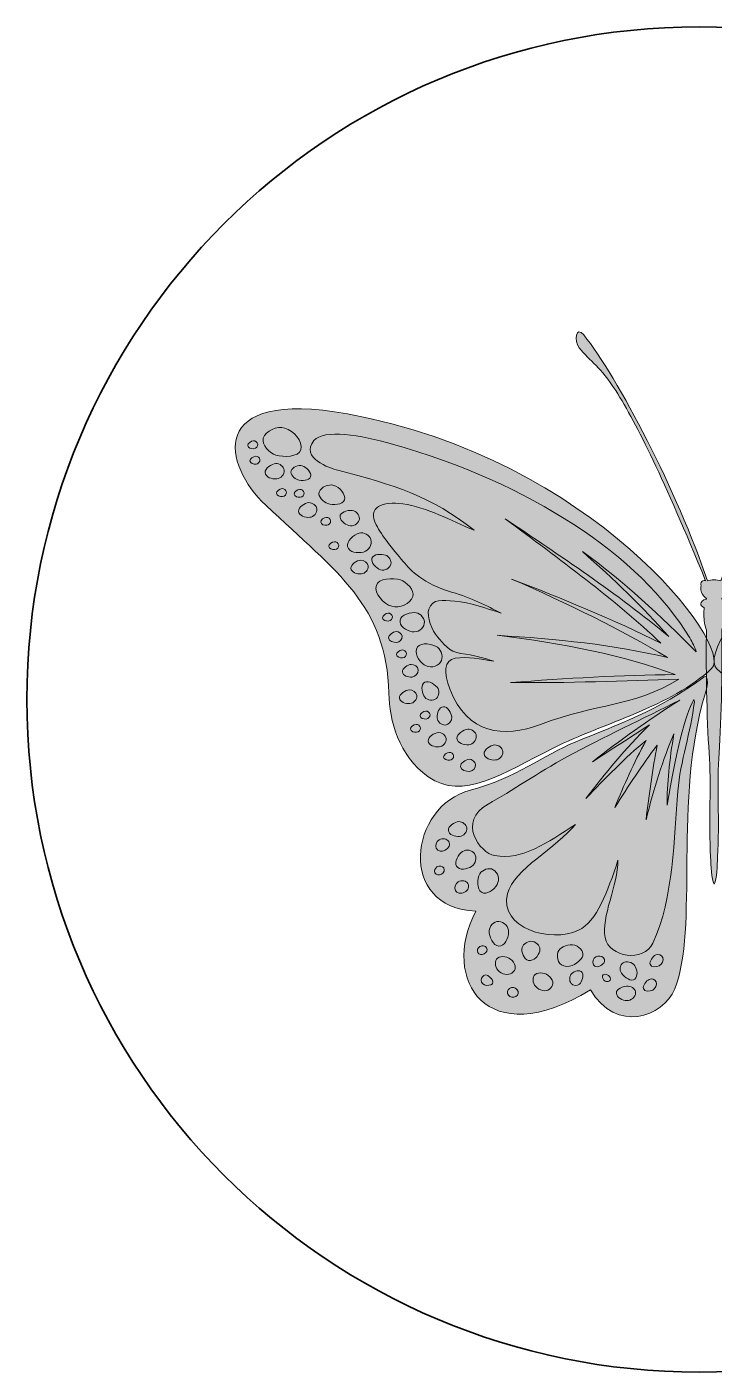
# Model space of a CAD drawing. Header units: inches. Extents: x 29 to 494, y -196 to -15.
# Drawn here: x 228.6 to 272, y -190.3 to -105.3 of the extents above; entities that cross this region are included whole.
import ezdxf

# ---------------------------------------------------------------- set-up
doc = ezdxf.new("R2010")
doc.units = ezdxf.units.IN
doc.header["$MEASUREMENT"] = 0
doc.layers.add('Layer 1', color=7, linetype='Continuous')

msp = doc.modelspace()

# ---------------------------------------------------------------- hatches: boundary and pattern name
at = {"layer": 'Layer 1'}
h = msp.add_hatch(color=7, dxfattribs=at)
edge = h.paths.add_edge_path()
edge.add_spline(control_points=[(272.011, -159.457), (271.821, -159.124), (271.817, -158.28), (271.787, -157.734), (271.666, -155.58), (271.835, -153.047), (271.696, -151.162), (271.543, -149.092), (271.478, -145.318), (271.531, -143.405), (271.425, -143.142), (271.36, -142.79), (271.36, -142.405), (271.36, -142.261), (271.369, -142.123), (271.386, -141.992), (271.247, -141.926), (271.163, -141.838), (271.163, -141.742), (271.163, -141.618), (271.303, -141.508), (271.517, -141.441), (271.522, -141.428), (271.527, -141.415), (271.532, -141.403), (271.309, -141.248), (271.163, -141.001), (271.163, -140.774), (271.163, -140.708), (271.176, -140.648), (271.199, -140.594), (271.18, -140.562), (271.169, -140.524), (271.169, -140.484), (271.169, -140.362), (271.267, -140.263), (271.387, -140.263), (271.419, -140.263), (271.449, -140.27), (271.477, -140.283), (268.821, -133.814), (267.182, -130.481), (265.79, -128.269), (264.849, -126.773), (264.184, -126.447), (263.479, -125.559), (263.15, -125.145), (263.273, -124.138), (263.768, -124.749), (265.899, -127.379), (269.745, -134.755), (271.584, -140.291), (271.709, -140.251), (271.855, -140.232), (272.011, -140.232), (272.166, -140.232), (272.312, -140.251), (272.438, -140.291), (274.277, -134.755), (278.123, -127.379), (280.254, -124.749), (280.749, -124.138), (280.871, -125.145), (280.543, -125.559), (279.838, -126.447), (279.172, -126.773), (278.231, -128.269), (276.84, -130.481), (275.2, -133.814), (272.545, -140.283), (272.572, -140.27), (272.602, -140.263), (272.635, -140.263), (272.755, -140.263), (272.852, -140.362), (272.852, -140.484), (272.852, -140.524), (272.841, -140.562), (272.823, -140.594), (272.846, -140.648), (272.858, -140.708), (272.858, -140.774), (272.858, -141.001), (272.712, -141.248), (272.489, -141.403), (272.494, -141.415), (272.5, -141.428), (272.505, -141.441), (272.719, -141.508), (272.858, -141.618), (272.858, -141.742), (272.858, -141.838), (272.774, -141.926), (272.636, -141.992), (272.652, -142.123), (272.661, -142.261), (272.661, -142.405), (272.661, -142.79), (272.596, -143.142), (272.49, -143.405), (272.543, -145.318), (272.478, -149.092), (272.325, -151.162), (272.186, -153.047), (272.355, -155.58), (272.235, -157.734), (272.204, -158.28), (272.201, -159.124), (272.011, -159.457), (272.011, -159.457), (272.011, -159.457), (272.011, -159.457)], knot_values=[0, 0, 0, 0, 1, 1, 1, 2, 2, 2, 3, 3, 3, 4, 4, 4, 5, 5, 5, 6, 6, 6, 7, 7, 7, 8, 8, 8, 9, 9, 9, 10, 10, 10, 11, 11, 11, 12, 12, 12, 13, 13, 13, 14, 14, 14, 15, 15, 15, 16, 16, 16, 17, 17, 17, 18, 18, 18, 19, 19, 19, 20, 20, 20, 21, 21, 21, 22, 22, 22, 23, 23, 23, 24, 24, 24, 25, 25, 25, 26, 26, 26, 27, 27, 27, 28, 28, 28, 29, 29, 29, 30, 30, 30, 31, 31, 31, 32, 32, 32, 33, 33, 33, 34, 34, 34, 35, 35, 35, 36, 36, 36, 37, 37, 37, 37], degree=3, periodic=1)
h = msp.add_hatch(color=7, dxfattribs=at)
edge = h.paths.add_edge_path()
edge.add_spline(control_points=[(271.856, -145.832), (269.304, -148.213), (265.002, -149.287), (261.878, -150.843), (258.6, -152.476), (256.135, -154.231), (253.936, -152.668), (252.056, -151.33), (251.494, -149.114), (251.45, -147.397), (251.308, -141.867), (248.254, -139.808), (243.676, -135.517), (240.979, -132.989), (239.866, -128.125), (248.832, -129.74), (264.246, -132.518), (273.334, -144.379), (271.856, -145.832), (271.856, -145.832), (271.856, -145.832), (271.856, -145.832)], knot_values=[0, 0, 0, 0, 1, 1, 1, 2, 2, 2, 3, 3, 3, 4, 4, 4, 5, 5, 5, 6, 6, 6, 7, 7, 7, 7], degree=3, periodic=1)
h = msp.add_hatch(color=7, dxfattribs=at)
edge = h.paths.add_edge_path()
edge.add_spline(control_points=[(272.165, -145.832), (274.717, -148.213), (279.019, -149.287), (282.143, -150.843), (285.422, -152.476), (287.887, -154.231), (290.085, -152.668), (291.965, -151.33), (292.528, -149.114), (292.571, -147.397), (292.713, -141.867), (295.767, -139.808), (300.345, -135.517), (303.043, -132.989), (304.155, -128.125), (295.189, -129.74), (279.775, -132.518), (270.687, -144.379), (272.165, -145.832), (272.165, -145.832), (272.165, -145.832), (272.165, -145.832)], knot_values=[0, 0, 0, 0, 1, 1, 1, 2, 2, 2, 3, 3, 3, 4, 4, 4, 5, 5, 5, 6, 6, 6, 7, 7, 7, 7], degree=3, periodic=1)
h = msp.add_hatch(color=7, dxfattribs=at)
edge = h.paths.add_edge_path()
edge.add_spline(control_points=[(271.383, -146.36), (268.402, -148.541), (265.902, -149.376), (263.222, -150.482), (261.26, -151.292), (259.437, -152.775), (256.604, -153.512), (252.711, -154.525), (251.958, -160.976), (256.949, -161.155), (254.68, -165.504), (257.658, -170.157), (264.197, -166.136), (265.833, -168.907), (268.776, -167.864), (269.518, -166.072), (271.061, -162.345), (269.4, -154.087), (271.46, -147.374), (271.677, -146.667), (271.584, -146.213), (271.383, -146.36), (271.383, -146.36), (271.383, -146.36), (271.383, -146.36)], knot_values=[0, 0, 0, 0, 1, 1, 1, 2, 2, 2, 3, 3, 3, 4, 4, 4, 5, 5, 5, 6, 6, 6, 7, 7, 7, 8, 8, 8, 8], degree=3, periodic=1)

# ---------------------------------------------------------------- linework, layer by layer
at = {"layer": 'Layer 1', "color": 250, "lineweight": 35}
msp.add_open_spline([(313.569, -147.788), (313.569, -171.26), (294.542, -190.288), (271.069, -190.288), (247.597, -190.288), (228.569, -171.26), (228.569, -147.788), (228.569, -124.316), (247.597, -105.288), (271.069, -105.288), (294.542, -105.288), (313.569, -124.316), (313.569, -147.788)], degree=3, knots=[0, 0, 0, 0, 1, 1, 1, 2, 2, 2, 3, 3, 3, 4, 4, 4, 4], dxfattribs=at)
at = {"layer": 'Layer 1', "lineweight": 0}
for points, knots in [([(272.011, -159.457), (271.821, -159.124), (271.817, -158.28), (271.787, -157.734), (271.666, -155.58), (271.835, -153.047), (271.696, -151.162), (271.543, -149.092), (271.478, -145.318), (271.531, -143.405), (271.425, -143.142), (271.36, -142.79), (271.36, -142.405), (271.36, -142.261), (271.369, -142.123), (271.386, -141.992), (271.247, -141.926), (271.163, -141.838), (271.163, -141.742), (271.163, -141.618), (271.303, -141.508), (271.517, -141.441), (271.522, -141.428), (271.527, -141.415), (271.532, -141.403), (271.309, -141.248), (271.163, -141.001), (271.163, -140.774), (271.163, -140.708), (271.176, -140.648), (271.199, -140.594), (271.18, -140.562), (271.169, -140.524), (271.169, -140.484), (271.169, -140.362), (271.267, -140.263), (271.387, -140.263), (271.419, -140.263), (271.449, -140.27), (271.477, -140.283), (268.821, -133.814), (267.182, -130.481), (265.79, -128.269), (264.849, -126.773), (264.184, -126.447), (263.479, -125.559), (263.15, -125.145), (263.273, -124.138), (263.768, -124.749), (265.899, -127.379), (269.745, -134.755), (271.584, -140.291), (271.709, -140.251), (271.855, -140.232), (272.011, -140.232), (272.166, -140.232), (272.312, -140.251), (272.438, -140.291), (274.277, -134.755), (278.123, -127.379), (280.254, -124.749), (280.749, -124.138), (280.871, -125.145), (280.543, -125.559), (279.838, -126.447), (279.172, -126.773), (278.231, -128.269), (276.84, -130.481), (275.2, -133.814), (272.545, -140.283), (272.572, -140.27), (272.602, -140.263), (272.635, -140.263), (272.755, -140.263), (272.852, -140.362), (272.852, -140.484), (272.852, -140.524), (272.841, -140.562), (272.823, -140.594), (272.846, -140.648), (272.858, -140.708), (272.858, -140.774), (272.858, -141.001), (272.712, -141.248), (272.489, -141.403), (272.494, -141.415), (272.5, -141.428), (272.505, -141.441), (272.719, -141.508), (272.858, -141.618), (272.858, -141.742), (272.858, -141.838), (272.774, -141.926), (272.636, -141.992), (272.652, -142.123), (272.661, -142.261), (272.661, -142.405), (272.661, -142.79), (272.596, -143.142), (272.49, -143.405), (272.543, -145.318), (272.478, -149.092), (272.325, -151.162), (272.186, -153.047), (272.355, -155.58), (272.235, -157.734), (272.204, -158.28), (272.201, -159.124), (272.011, -159.457), (272.011, -159.457), (272.011, -159.457), (272.011, -159.457)], [0, 0, 0, 0, 1, 1, 1, 2, 2, 2, 3, 3, 3, 4, 4, 4, 5, 5, 5, 6, 6, 6, 7, 7, 7, 8, 8, 8, 9, 9, 9, 10, 10, 10, 11, 11, 11, 12, 12, 12, 13, 13, 13, 14, 14, 14, 15, 15, 15, 16, 16, 16, 17, 17, 17, 18, 18, 18, 19, 19, 19, 20, 20, 20, 21, 21, 21, 22, 22, 22, 23, 23, 23, 24, 24, 24, 25, 25, 25, 26, 26, 26, 27, 27, 27, 28, 28, 28, 29, 29, 29, 30, 30, 30, 31, 31, 31, 32, 32, 32, 33, 33, 33, 34, 34, 34, 35, 35, 35, 36, 36, 36, 37, 37, 37, 37]), ([(271.856, -145.832), (269.304, -148.213), (265.002, -149.287), (261.878, -150.843), (258.6, -152.476), (256.135, -154.231), (253.936, -152.668), (252.056, -151.33), (251.494, -149.114), (251.45, -147.397), (251.308, -141.867), (248.254, -139.808), (243.676, -135.517), (240.979, -132.989), (239.866, -128.125), (248.832, -129.74), (264.246, -132.518), (273.334, -144.379), (271.856, -145.832), (271.856, -145.832), (271.856, -145.832), (271.856, -145.832)], [0, 0, 0, 0, 1, 1, 1, 2, 2, 2, 3, 3, 3, 4, 4, 4, 5, 5, 5, 6, 6, 6, 7, 7, 7, 7]), ([(272.165, -145.832), (274.717, -148.213), (279.019, -149.287), (282.143, -150.843), (285.422, -152.476), (287.887, -154.231), (290.085, -152.668), (291.965, -151.33), (292.528, -149.114), (292.571, -147.397), (292.713, -141.867), (295.767, -139.808), (300.345, -135.517), (303.043, -132.989), (304.155, -128.125), (295.189, -129.74), (279.775, -132.518), (270.687, -144.379), (272.165, -145.832), (272.165, -145.832), (272.165, -145.832), (272.165, -145.832)], [0, 0, 0, 0, 1, 1, 1, 2, 2, 2, 3, 3, 3, 4, 4, 4, 5, 5, 5, 6, 6, 6, 7, 7, 7, 7]), ([(244.88, -130.637), (244.4, -130.489), (243.655, -130.793), (243.513, -131.275), (243.392, -131.687), (243.905, -132.223), (244.316, -132.35), (244.784, -132.493), (245.745, -132.474), (245.883, -132.005), (246.042, -131.462), (245.42, -130.803), (244.88, -130.637), (244.88, -130.637), (244.88, -130.637), (244.88, -130.637)], [0, 0, 0, 0, 1, 1, 1, 2, 2, 2, 3, 3, 3, 4, 4, 4, 5, 5, 5, 5]), ([(269.79, -146.509), (266.817, -148.281), (264.721, -147.981), (261.034, -149.362), (258.718, -150.228), (256.403, -150.011), (255.295, -147.107), (254.924, -146.137), (254.925, -145.292), (255.648, -145.185), (256.442, -145.068), (257.259, -145.224), (258.077, -145.367), (257.466, -145.179), (256.84, -144.983), (256.004, -144.878), (255.249, -144.784), (254.855, -144.213), (254.527, -143.825), (254.206, -143.446), (253.805, -142.566), (253.984, -142.08), (254.236, -141.399), (254.809, -141.511), (255.616, -141.579), (256.611, -141.663), (257.579, -142.004), (258.552, -142.34), (257.628, -141.862), (256.714, -141.381), (255.419, -141), (253.609, -140.468), (252.88, -139.67), (252.354, -139.058), (251.677, -138.271), (251.015, -137.455), (250.652, -136.755), (250.065, -135.623), (251.061, -135.244), (252.325, -135.426), (253.871, -135.649), (255.369, -136.47), (256.836, -137.095), (254.158, -134.95), (251.741, -134.207), (248.219, -133.305), (247.745, -133.184), (245.787, -132.508), (246.714, -131.43), (247.35, -130.691), (249.642, -131.072), (251.681, -131.649), (260.325, -134.095), (267.365, -138.683), (270.469, -143.899), (270.642, -144.189), (270.798, -144.488), (270.882, -144.778), (268.64, -142.507), (266.305, -140.328), (263.682, -138.436), (265.659, -140.177), (267.525, -141.956), (269.145, -143.816), (265.868, -141.075), (262.32, -138.741), (258.799, -136.367), (262.234, -138.912), (265.699, -141.442), (268.649, -144.23), (265.649, -142.733), (262.451, -141.433), (259.213, -140.174), (262.756, -141.726), (266.114, -143.351), (269.062, -145.14), (265.682, -144.32), (262.04, -143.959), (258.303, -143.733), (262.493, -144.234), (266.319, -145.002), (269.559, -146.216), (266.157, -146.228), (262.651, -146.464), (259.13, -146.713), (262.753, -146.762), (266.322, -146.601), (269.79, -146.509), (269.79, -146.509), (269.79, -146.509), (269.79, -146.509)], [0, 0, 0, 0, 1, 1, 1, 2, 2, 2, 3, 3, 3, 4, 4, 4, 5, 5, 5, 6, 6, 6, 7, 7, 7, 8, 8, 8, 9, 9, 9, 10, 10, 10, 11, 11, 11, 12, 12, 12, 13, 13, 13, 14, 14, 14, 15, 15, 15, 16, 16, 16, 17, 17, 17, 18, 18, 18, 19, 19, 19, 20, 20, 20, 21, 21, 21, 22, 22, 22, 23, 23, 23, 24, 24, 24, 25, 25, 25, 26, 26, 26, 27, 27, 27, 28, 28, 28, 29, 29, 29, 30, 30, 30, 30]), ([(242.915, -131.94), (243.055, -131.929), (243.173, -131.792), (243.16, -131.652), (243.149, -131.532), (243.006, -131.428), (242.886, -131.438), (242.75, -131.448), (242.52, -131.596), (242.532, -131.733), (242.546, -131.89), (242.757, -131.952), (242.915, -131.94), (242.915, -131.94), (242.915, -131.94), (242.915, -131.94)], [0, 0, 0, 0, 1, 1, 1, 2, 2, 2, 3, 3, 3, 4, 4, 4, 5, 5, 5, 5]), ([(243.055, -132.918), (243.195, -132.907), (243.312, -132.769), (243.3, -132.63), (243.289, -132.51), (243.145, -132.406), (243.026, -132.415), (242.889, -132.426), (242.659, -132.574), (242.672, -132.71), (242.686, -132.867), (242.897, -132.93), (243.055, -132.918), (243.055, -132.918), (243.055, -132.918), (243.055, -132.918)], [0, 0, 0, 0, 1, 1, 1, 2, 2, 2, 3, 3, 3, 4, 4, 4, 5, 5, 5, 5]), ([(244.363, -133.848), (244.633, -133.828), (244.859, -133.563), (244.835, -133.294), (244.814, -133.063), (244.538, -132.863), (244.307, -132.881), (244.045, -132.901), (243.602, -133.186), (243.626, -133.449), (243.653, -133.751), (244.06, -133.872), (244.363, -133.848), (244.363, -133.848), (244.363, -133.848), (244.363, -133.848)], [0, 0, 0, 0, 1, 1, 1, 2, 2, 2, 3, 3, 3, 4, 4, 4, 5, 5, 5, 5]), ([(245.98, -133.019), (245.731, -132.943), (245.346, -133.099), (245.273, -133.349), (245.21, -133.562), (245.476, -133.839), (245.688, -133.904), (245.93, -133.979), (246.427, -133.969), (246.498, -133.726), (246.581, -133.446), (246.259, -133.105), (245.98, -133.019), (245.98, -133.019), (245.98, -133.019), (245.98, -133.019)], [0, 0, 0, 0, 1, 1, 1, 2, 2, 2, 3, 3, 3, 4, 4, 4, 5, 5, 5, 5]), ([(247.966, -134.255), (247.642, -134.155), (247.14, -134.36), (247.044, -134.685), (246.963, -134.962), (247.309, -135.323), (247.585, -135.408), (247.901, -135.505), (248.548, -135.493), (248.641, -135.176), (248.748, -134.811), (248.329, -134.367), (247.966, -134.255), (247.966, -134.255), (247.966, -134.255), (247.966, -134.255)], [0, 0, 0, 0, 1, 1, 1, 2, 2, 2, 3, 3, 3, 4, 4, 4, 5, 5, 5, 5]), ([(244.73, -134.966), (244.87, -134.955), (244.988, -134.817), (244.975, -134.678), (244.965, -134.558), (244.821, -134.454), (244.701, -134.463), (244.565, -134.474), (244.335, -134.622), (244.347, -134.758), (244.361, -134.915), (244.573, -134.978), (244.73, -134.966), (244.73, -134.966), (244.73, -134.966), (244.73, -134.966)], [0, 0, 0, 0, 1, 1, 1, 2, 2, 2, 3, 3, 3, 4, 4, 4, 5, 5, 5, 5]), ([(245.847, -135.012), (245.987, -135.002), (246.105, -134.864), (246.092, -134.724), (246.082, -134.604), (245.938, -134.5), (245.818, -134.51), (245.682, -134.52), (245.452, -134.668), (245.464, -134.805), (245.479, -134.962), (245.69, -135.025), (245.847, -135.012), (245.847, -135.012), (245.847, -135.012), (245.847, -135.012)], [0, 0, 0, 0, 1, 1, 1, 2, 2, 2, 3, 3, 3, 4, 4, 4, 5, 5, 5, 5]), ([(246.451, -136.275), (246.709, -136.256), (246.926, -136.001), (246.903, -135.744), (246.883, -135.522), (246.618, -135.331), (246.397, -135.348), (246.146, -135.367), (245.721, -135.641), (245.744, -135.892), (245.77, -136.182), (246.16, -136.298), (246.451, -136.275), (246.451, -136.275), (246.451, -136.275), (246.451, -136.275)], [0, 0, 0, 0, 1, 1, 1, 2, 2, 2, 3, 3, 3, 4, 4, 4, 5, 5, 5, 5]), ([(248.925, -136.797), (249.186, -136.877), (249.496, -136.712), (249.573, -136.451), (249.639, -136.227), (249.454, -135.937), (249.231, -135.868), (248.977, -135.79), (248.456, -135.894), (248.382, -136.148), (248.295, -136.442), (248.632, -136.707), (248.925, -136.797), (248.925, -136.797), (248.925, -136.797), (248.925, -136.797)], [0, 0, 0, 0, 1, 1, 1, 2, 2, 2, 3, 3, 3, 4, 4, 4, 5, 5, 5, 5]), ([(247.523, -136.781), (247.663, -136.77), (247.781, -136.633), (247.768, -136.493), (247.757, -136.373), (247.614, -136.269), (247.494, -136.279), (247.358, -136.289), (247.128, -136.437), (247.14, -136.573), (247.154, -136.731), (247.366, -136.793), (247.523, -136.781), (247.523, -136.781), (247.523, -136.781), (247.523, -136.781)], [0, 0, 0, 0, 1, 1, 1, 2, 2, 2, 3, 3, 3, 4, 4, 4, 5, 5, 5, 5]), ([(249.851, -138.469), (250.184, -138.385), (250.41, -138.004), (250.321, -137.672), (250.245, -137.389), (249.855, -137.198), (249.571, -137.271), (249.247, -137.353), (248.755, -137.806), (248.842, -138.129), (248.942, -138.502), (249.478, -138.565), (249.851, -138.469), (249.851, -138.469), (249.851, -138.469), (249.851, -138.469)], [0, 0, 0, 0, 1, 1, 1, 2, 2, 2, 3, 3, 3, 4, 4, 4, 5, 5, 5, 5]), ([(248.035, -138.317), (248.175, -138.306), (248.293, -138.169), (248.28, -138.029), (248.269, -137.909), (248.126, -137.805), (248.006, -137.815), (247.87, -137.825), (247.64, -137.973), (247.652, -138.11), (247.666, -138.267), (247.878, -138.329), (248.035, -138.317), (248.035, -138.317), (248.035, -138.317), (248.035, -138.317)], [0, 0, 0, 0, 1, 1, 1, 2, 2, 2, 3, 3, 3, 4, 4, 4, 5, 5, 5, 5]), ([(249.714, -139.852), (249.958, -139.833), (250.162, -139.594), (250.14, -139.351), (250.121, -139.143), (249.872, -138.962), (249.664, -138.979), (249.427, -138.997), (249.027, -139.254), (249.049, -139.491), (249.073, -139.764), (249.441, -139.873), (249.714, -139.852), (249.714, -139.852), (249.714, -139.852), (249.714, -139.852)], [0, 0, 0, 0, 1, 1, 1, 2, 2, 2, 3, 3, 3, 4, 4, 4, 5, 5, 5, 5]), ([(250.927, -139.589), (251.187, -139.669), (251.498, -139.505), (251.575, -139.243), (251.641, -139.02), (251.455, -138.729), (251.233, -138.661), (250.979, -138.583), (250.458, -138.593), (250.383, -138.848), (250.297, -139.142), (250.634, -139.499), (250.927, -139.589), (250.927, -139.589), (250.927, -139.589), (250.927, -139.589)], [0, 0, 0, 0, 1, 1, 1, 2, 2, 2, 3, 3, 3, 4, 4, 4, 5, 5, 5, 5]), ([(251.634, -141.9), (252.101, -142.045), (252.826, -141.749), (252.964, -141.28), (253.081, -140.879), (252.582, -140.358), (252.182, -140.235), (251.727, -140.095), (250.793, -140.114), (250.659, -140.571), (250.504, -141.098), (251.108, -141.739), (251.634, -141.9), (251.634, -141.9), (251.634, -141.9), (251.634, -141.9)], [0, 0, 0, 0, 1, 1, 1, 2, 2, 2, 3, 3, 3, 4, 4, 4, 5, 5, 5, 5]), ([(251.433, -142.832), (251.573, -142.821), (251.691, -142.684), (251.678, -142.544), (251.667, -142.424), (251.524, -142.32), (251.404, -142.33), (251.268, -142.34), (251.038, -142.488), (251.05, -142.625), (251.064, -142.782), (251.276, -142.844), (251.433, -142.832), (251.433, -142.832), (251.433, -142.832), (251.433, -142.832)], [0, 0, 0, 0, 1, 1, 1, 2, 2, 2, 3, 3, 3, 4, 4, 4, 5, 5, 5, 5]), ([(252.926, -143.507), (253.263, -143.573), (253.63, -143.325), (253.692, -142.988), (253.744, -142.699), (253.473, -142.36), (253.186, -142.304), (252.858, -142.24), (252.219, -142.438), (252.159, -142.767), (252.09, -143.147), (252.547, -143.433), (252.926, -143.507), (252.926, -143.507), (252.926, -143.507), (252.926, -143.507)], [0, 0, 0, 0, 1, 1, 1, 2, 2, 2, 3, 3, 3, 4, 4, 4, 5, 5, 5, 5]), ([(251.946, -144.181), (252.138, -144.167), (252.299, -143.978), (252.282, -143.787), (252.267, -143.623), (252.07, -143.481), (251.907, -143.494), (251.72, -143.508), (251.406, -143.711), (251.423, -143.898), (251.442, -144.112), (251.731, -144.198), (251.946, -144.181), (251.946, -144.181), (251.946, -144.181), (251.946, -144.181)], [0, 0, 0, 0, 1, 1, 1, 2, 2, 2, 3, 3, 3, 4, 4, 4, 5, 5, 5, 5]), ([(253.684, -145.593), (253.997, -145.823), (254.492, -145.748), (254.718, -145.433), (254.911, -145.164), (254.799, -144.687), (254.532, -144.49), (254.228, -144.266), (253.48, -144.16), (253.259, -144.467), (253.005, -144.821), (253.334, -145.334), (253.684, -145.593), (253.684, -145.593), (253.684, -145.593), (253.684, -145.593)], [0, 0, 0, 0, 1, 1, 1, 2, 2, 2, 3, 3, 3, 4, 4, 4, 5, 5, 5, 5]), ([(252.317, -145.16), (252.457, -145.149), (252.575, -145.011), (252.563, -144.871), (252.552, -144.752), (252.408, -144.648), (252.288, -144.657), (252.152, -144.667), (251.922, -144.816), (251.934, -144.952), (251.949, -145.109), (252.16, -145.172), (252.317, -145.16), (252.317, -145.16), (252.317, -145.16), (252.317, -145.16)], [0, 0, 0, 0, 1, 1, 1, 2, 2, 2, 3, 3, 3, 4, 4, 4, 5, 5, 5, 5]), ([(252.916, -146.369), (253.138, -146.352), (253.326, -146.133), (253.306, -145.911), (253.288, -145.72), (253.06, -145.555), (252.87, -145.57), (252.653, -145.587), (252.287, -145.822), (252.307, -146.039), (252.33, -146.289), (252.666, -146.388), (252.916, -146.369), (252.916, -146.369), (252.916, -146.369), (252.916, -146.369)], [0, 0, 0, 0, 1, 1, 1, 2, 2, 2, 3, 3, 3, 4, 4, 4, 5, 5, 5, 5]), ([(271.383, -146.36), (268.402, -148.541), (265.902, -149.376), (263.222, -150.482), (261.26, -151.292), (259.437, -152.775), (256.604, -153.512), (252.711, -154.525), (251.958, -160.976), (256.949, -161.155), (254.68, -165.504), (257.658, -170.157), (264.197, -166.136), (265.833, -168.907), (268.776, -167.864), (269.518, -166.072), (271.061, -162.345), (269.4, -154.087), (271.46, -147.374), (271.677, -146.667), (271.584, -146.213), (271.383, -146.36), (271.383, -146.36), (271.383, -146.36), (271.383, -146.36)], [0, 0, 0, 0, 1, 1, 1, 2, 2, 2, 3, 3, 3, 4, 4, 4, 5, 5, 5, 6, 6, 6, 7, 7, 7, 8, 8, 8, 8]), ([(253.663, -147.559), (253.796, -147.806), (254.142, -147.91), (254.387, -147.774), (254.596, -147.658), (254.671, -147.312), (254.557, -147.101), (254.428, -146.861), (253.973, -146.561), (253.734, -146.693), (253.459, -146.845), (253.515, -147.282), (253.663, -147.559), (253.663, -147.559), (253.663, -147.559), (253.663, -147.559)], [0, 0, 0, 0, 1, 1, 1, 2, 2, 2, 3, 3, 3, 4, 4, 4, 5, 5, 5, 5]), ([(252.787, -148.044), (253.03, -148.026), (253.234, -147.786), (253.212, -147.544), (253.194, -147.335), (252.944, -147.155), (252.736, -147.171), (252.499, -147.189), (252.099, -147.447), (252.121, -147.684), (252.145, -147.957), (252.513, -148.066), (252.787, -148.044), (252.787, -148.044), (252.787, -148.044), (252.787, -148.044)], [0, 0, 0, 0, 1, 1, 1, 2, 2, 2, 3, 3, 3, 4, 4, 4, 5, 5, 5, 5]), ([(270.738, -147.788), (270.758, -147.841), (270.767, -147.894), (270.762, -147.938), (270.543, -149.839), (269.88, -151.676), (269.715, -153.582), (269.463, -156.479), (269.471, -160.314), (268.144, -163.182), (267.572, -164.418), (265.364, -164.093), (265.118, -162.833), (264.867, -161.548), (265.933, -159.497), (265.933, -157.946), (265.273, -159.943), (264.612, -161.806), (263.431, -162.368), (261.706, -163.188), (258.39, -162.271), (258.951, -160.04), (259.324, -158.553), (262.073, -157.131), (263.256, -155.676), (261.433, -156.84), (259.913, -157.963), (258.136, -157.655), (257.218, -157.496), (255.726, -155.502), (257.729, -154.396), (259.224, -153.571), (260.854, -152.422), (262.708, -151.416), (265.057, -150.142), (267.489, -149.012), (269.84, -147.823), (267.875, -149.08), (266.022, -150.375), (264.326, -151.722), (265.524, -150.947), (266.722, -150.172), (267.92, -149.397), (266.401, -150.887), (265.119, -152.457), (263.903, -154.048), (265.139, -152.762), (266.369, -151.463), (267.709, -150.383), (266.931, -151.793), (266.311, -153.202), (265.735, -154.612), (266.584, -153.252), (267.464, -151.924), (268.413, -150.665), (268.118, -152.179), (267.903, -153.772), (267.709, -155.387), (268.198, -153.383), (268.779, -151.561), (269.47, -149.961), (269.197, -151.596), (269.018, -153.138), (269.048, -154.471), (269.611, -151.08), (270.175, -148.796), (270.738, -147.788), (270.738, -147.788), (270.738, -147.788), (270.738, -147.788)], [0, 0, 0, 0, 1, 1, 1, 2, 2, 2, 3, 3, 3, 4, 4, 4, 5, 5, 5, 6, 6, 6, 7, 7, 7, 8, 8, 8, 9, 9, 9, 10, 10, 10, 11, 11, 11, 12, 12, 12, 13, 13, 13, 14, 14, 14, 15, 15, 15, 16, 16, 16, 17, 17, 17, 18, 18, 18, 19, 19, 19, 20, 20, 20, 21, 21, 21, 22, 22, 22, 23, 23, 23, 23]), ([(253.807, -149.023), (253.947, -149.012), (254.065, -148.875), (254.052, -148.735), (254.041, -148.615), (253.898, -148.511), (253.778, -148.52), (253.642, -148.531), (253.412, -148.679), (253.424, -148.815), (253.438, -148.972), (253.649, -149.035), (253.807, -149.023), (253.807, -149.023), (253.807, -149.023), (253.807, -149.023)], [0, 0, 0, 0, 1, 1, 1, 2, 2, 2, 3, 3, 3, 4, 4, 4, 5, 5, 5, 5]), ([(254.502, -148.937), (254.515, -149.196), (254.763, -149.42), (255.021, -149.403), (255.242, -149.389), (255.441, -149.13), (255.43, -148.909), (255.417, -148.657), (255.156, -148.225), (254.904, -148.241), (254.613, -148.259), (254.487, -148.646), (254.502, -148.937), (254.502, -148.937), (254.502, -148.937), (254.502, -148.937)], [0, 0, 0, 0, 1, 1, 1, 2, 2, 2, 3, 3, 3, 4, 4, 4, 5, 5, 5, 5]), ([(253.202, -149.861), (253.342, -149.85), (253.46, -149.712), (253.447, -149.573), (253.436, -149.453), (253.292, -149.349), (253.173, -149.358), (253.037, -149.369), (252.806, -149.517), (252.819, -149.653), (252.833, -149.81), (253.044, -149.873), (253.202, -149.861), (253.202, -149.861), (253.202, -149.861), (253.202, -149.861)], [0, 0, 0, 0, 1, 1, 1, 2, 2, 2, 3, 3, 3, 4, 4, 4, 5, 5, 5, 5]), ([(254.63, -150.781), (254.884, -150.762), (255.097, -150.512), (255.074, -150.259), (255.055, -150.042), (254.794, -149.854), (254.578, -149.871), (254.331, -149.89), (253.914, -150.158), (253.936, -150.405), (253.962, -150.69), (254.345, -150.803), (254.63, -150.781), (254.63, -150.781), (254.63, -150.781), (254.63, -150.781)], [0, 0, 0, 0, 1, 1, 1, 2, 2, 2, 3, 3, 3, 4, 4, 4, 5, 5, 5, 5]), ([(256.501, -150.651), (256.774, -150.63), (257.005, -150.36), (256.98, -150.087), (256.959, -149.853), (256.678, -149.65), (256.444, -149.668), (256.178, -149.689), (255.728, -149.978), (255.752, -150.245), (255.779, -150.552), (256.193, -150.674), (256.501, -150.651), (256.501, -150.651), (256.501, -150.651), (256.501, -150.651)], [0, 0, 0, 0, 1, 1, 1, 2, 2, 2, 3, 3, 3, 4, 4, 4, 5, 5, 5, 5]), ([(255.296, -151.63), (255.436, -151.619), (255.554, -151.481), (255.541, -151.341), (255.531, -151.222), (255.387, -151.118), (255.267, -151.127), (255.131, -151.137), (254.901, -151.286), (254.913, -151.422), (254.928, -151.579), (255.139, -151.642), (255.296, -151.63), (255.296, -151.63), (255.296, -151.63), (255.296, -151.63)], [0, 0, 0, 0, 1, 1, 1, 2, 2, 2, 3, 3, 3, 4, 4, 4, 5, 5, 5, 5]), ([(258.196, -151.61), (258.46, -151.589), (258.682, -151.33), (258.658, -151.066), (258.638, -150.84), (258.367, -150.644), (258.141, -150.662), (257.885, -150.682), (257.451, -150.961), (257.474, -151.218), (257.501, -151.514), (257.899, -151.633), (258.196, -151.61), (258.196, -151.61), (258.196, -151.61), (258.196, -151.61)], [0, 0, 0, 0, 1, 1, 1, 2, 2, 2, 3, 3, 3, 4, 4, 4, 5, 5, 5, 5]), ([(256.565, -152.327), (256.777, -152.311), (256.955, -152.102), (256.936, -151.89), (256.92, -151.709), (256.702, -151.551), (256.521, -151.565), (256.314, -151.581), (255.966, -151.806), (255.984, -152.012), (256.006, -152.25), (256.326, -152.346), (256.565, -152.327), (256.565, -152.327), (256.565, -152.327), (256.565, -152.327)], [0, 0, 0, 0, 1, 1, 1, 2, 2, 2, 3, 3, 3, 4, 4, 4, 5, 5, 5, 5]), ([(255.924, -156.441), (256.184, -156.421), (256.402, -156.165), (256.379, -155.905), (256.359, -155.682), (256.092, -155.489), (255.87, -155.507), (255.616, -155.526), (255.189, -155.801), (255.212, -156.055), (255.238, -156.347), (255.631, -156.463), (255.924, -156.441), (255.924, -156.441), (255.924, -156.441), (255.924, -156.441)], [0, 0, 0, 0, 1, 1, 1, 2, 2, 2, 3, 3, 3, 4, 4, 4, 5, 5, 5, 5]), ([(255.233, -156.76), (255.131, -156.579), (254.841, -156.528), (254.625, -156.654), (254.441, -156.762), (254.36, -157.038), (254.447, -157.192), (254.546, -157.369), (254.805, -157.434), (255.015, -157.311), (255.258, -157.169), (255.347, -156.964), (255.233, -156.76), (255.233, -156.76), (255.233, -156.76), (255.233, -156.76)], [0, 0, 0, 0, 1, 1, 1, 2, 2, 2, 3, 3, 3, 4, 4, 4, 5, 5, 5, 5]), ([(256.68, -158.335), (256.942, -158.172), (257.031, -157.783), (256.864, -157.523), (256.721, -157.3), (256.335, -157.244), (256.111, -157.384), (255.856, -157.543), (255.558, -158.066), (255.721, -158.32), (255.908, -158.612), (256.385, -158.519), (256.68, -158.335), (256.68, -158.335), (256.68, -158.335), (256.68, -158.335)], [0, 0, 0, 0, 1, 1, 1, 2, 2, 2, 3, 3, 3, 4, 4, 4, 5, 5, 5, 5]), ([(254.921, -158.434), (254.849, -158.306), (254.645, -158.27), (254.493, -158.359), (254.363, -158.435), (254.306, -158.629), (254.367, -158.738), (254.437, -158.862), (254.62, -158.908), (254.768, -158.821), (254.939, -158.721), (255.001, -158.577), (254.921, -158.434), (254.921, -158.434), (254.921, -158.434), (254.921, -158.434)], [0, 0, 0, 0, 1, 1, 1, 2, 2, 2, 3, 3, 3, 4, 4, 4, 5, 5, 5, 5]), ([(258.294, -159.472), (258.475, -159.164), (258.359, -158.718), (258.049, -158.541), (257.783, -158.389), (257.357, -158.538), (257.203, -158.801), (257.026, -159.101), (257, -159.797), (257.303, -159.969), (257.651, -160.169), (258.09, -159.819), (258.294, -159.472), (258.294, -159.472), (258.294, -159.472), (258.294, -159.472)], [0, 0, 0, 0, 1, 1, 1, 2, 2, 2, 3, 3, 3, 4, 4, 4, 5, 5, 5, 5]), ([(256.445, -159.419), (256.343, -159.237), (256.052, -159.185), (255.835, -159.312), (255.65, -159.42), (255.569, -159.697), (255.656, -159.852), (255.756, -160.029), (256.016, -160.095), (256.227, -159.971), (256.47, -159.829), (256.559, -159.623), (256.445, -159.419), (256.445, -159.419), (256.445, -159.419), (256.445, -159.419)], [0, 0, 0, 0, 1, 1, 1, 2, 2, 2, 3, 3, 3, 4, 4, 4, 5, 5, 5, 5]), ([(259.021, -162.496), (259.039, -162.151), (258.739, -161.82), (258.394, -161.807), (258.098, -161.795), (257.799, -162.114), (257.785, -162.409), (257.767, -162.745), (258.056, -163.354), (258.393, -163.367), (258.782, -163.382), (259.002, -162.885), (259.021, -162.496), (259.021, -162.496), (259.021, -162.496), (259.021, -162.496)], [0, 0, 0, 0, 1, 1, 1, 2, 2, 2, 3, 3, 3, 4, 4, 4, 5, 5, 5, 5]), ([(260.989, -163.686), (261.06, -163.423), (260.84, -163.129), (260.527, -163.073), (260.259, -163.025), (259.935, -163.229), (259.875, -163.454), (259.805, -163.709), (259.973, -164.215), (260.278, -164.27), (260.63, -164.333), (260.91, -163.981), (260.989, -163.686), (260.989, -163.686), (260.989, -163.686), (260.989, -163.686)], [0, 0, 0, 0, 1, 1, 1, 2, 2, 2, 3, 3, 3, 4, 4, 4, 5, 5, 5, 5]), ([(257.625, -163.47), (257.554, -163.342), (257.349, -163.306), (257.197, -163.394), (257.067, -163.471), (257.011, -163.665), (257.072, -163.774), (257.141, -163.898), (257.324, -163.944), (257.472, -163.857), (257.643, -163.757), (257.706, -163.613), (257.625, -163.47), (257.625, -163.47), (257.625, -163.47), (257.625, -163.47)], [0, 0, 0, 0, 1, 1, 1, 2, 2, 2, 3, 3, 3, 4, 4, 4, 5, 5, 5, 5]), ([(259.249, -164.285), (259.009, -164.026), (258.566, -163.952), (258.324, -164.133), (258.118, -164.287), (258.149, -164.681), (258.354, -164.902), (258.588, -165.153), (258.992, -165.246), (259.228, -165.071), (259.5, -164.868), (259.518, -164.576), (259.249, -164.285), (259.249, -164.285), (259.249, -164.285), (259.249, -164.285)], [0, 0, 0, 0, 1, 1, 1, 2, 2, 2, 3, 3, 3, 4, 4, 4, 5, 5, 5, 5]), ([(263.662, -164.085), (263.835, -163.801), (263.614, -163.435), (263.197, -163.32), (262.839, -163.222), (262.333, -163.398), (262.185, -163.641), (262.015, -163.916), (262.102, -164.512), (262.509, -164.624), (262.978, -164.753), (263.467, -164.404), (263.662, -164.085), (263.662, -164.085), (263.662, -164.085), (263.662, -164.085)], [0, 0, 0, 0, 1, 1, 1, 2, 2, 2, 3, 3, 3, 4, 4, 4, 5, 5, 5, 5]), ([(265.032, -164.442), (265.14, -164.309), (265.084, -164.111), (264.914, -164.028), (264.769, -163.956), (264.527, -164.015), (264.436, -164.128), (264.33, -164.258), (264.302, -164.564), (264.468, -164.645), (264.658, -164.739), (264.911, -164.592), (265.032, -164.442), (265.032, -164.442), (265.032, -164.442), (265.032, -164.442)], [0, 0, 0, 0, 1, 1, 1, 2, 2, 2, 3, 3, 3, 4, 4, 4, 5, 5, 5, 5]), ([(268.547, -164.61), (268.728, -164.523), (268.833, -164.273), (268.764, -164.087), (268.705, -163.928), (268.476, -163.858), (268.321, -163.932), (268.145, -164.016), (267.896, -164.338), (267.963, -164.52), (268.041, -164.729), (268.344, -164.707), (268.547, -164.61), (268.547, -164.61), (268.547, -164.61), (268.547, -164.61)], [0, 0, 0, 0, 1, 1, 1, 2, 2, 2, 3, 3, 3, 4, 4, 4, 5, 5, 5, 5]), ([(263.017, -165.102), (262.856, -165.247), (262.834, -165.548), (262.973, -165.731), (263.092, -165.888), (263.36, -165.901), (263.498, -165.777), (263.656, -165.636), (263.805, -165.216), (263.67, -165.037), (263.513, -164.831), (263.199, -164.939), (263.017, -165.102), (263.017, -165.102), (263.017, -165.102), (263.017, -165.102)], [0, 0, 0, 0, 1, 1, 1, 2, 2, 2, 3, 3, 3, 4, 4, 4, 5, 5, 5, 5]), ([(267.05, -164.699), (266.936, -164.447), (266.595, -164.294), (266.336, -164.383), (266.115, -164.459), (266.011, -164.773), (266.108, -164.988), (266.219, -165.234), (266.654, -165.588), (266.907, -165.501), (267.198, -165.402), (267.178, -164.983), (267.05, -164.699), (267.05, -164.699), (267.05, -164.699), (267.05, -164.699)], [0, 0, 0, 0, 1, 1, 1, 2, 2, 2, 3, 3, 3, 4, 4, 4, 5, 5, 5, 5]), ([(258.027, -165.628), (258.014, -165.45), (257.744, -165.194), (257.563, -165.196), (257.409, -165.197), (257.273, -165.368), (257.283, -165.52), (257.295, -165.693), (257.447, -165.852), (257.624, -165.851), (257.827, -165.849), (258.041, -165.828), (258.027, -165.628), (258.027, -165.628), (258.027, -165.628), (258.027, -165.628)], [0, 0, 0, 0, 1, 1, 1, 2, 2, 2, 3, 3, 3, 4, 4, 4, 5, 5, 5, 5]), ([(261.627, -165.311), (261.387, -165.052), (260.944, -164.978), (260.702, -165.159), (260.496, -165.313), (260.527, -165.707), (260.732, -165.927), (260.966, -166.179), (261.37, -166.272), (261.606, -166.096), (261.878, -165.894), (261.896, -165.601), (261.627, -165.311), (261.627, -165.311), (261.627, -165.311), (261.627, -165.311)], [0, 0, 0, 0, 1, 1, 1, 2, 2, 2, 3, 3, 3, 4, 4, 4, 5, 5, 5, 5]), ([(265.048, -165.532), (265.128, -165.624), (265.292, -165.644), (265.39, -165.573), (265.474, -165.513), (265.477, -165.367), (265.408, -165.289), (265.33, -165.199), (265.101, -165.106), (265.005, -165.175), (264.895, -165.254), (264.958, -165.429), (265.048, -165.532), (265.048, -165.532), (265.048, -165.532), (265.048, -165.532)], [0, 0, 0, 0, 1, 1, 1, 2, 2, 2, 3, 3, 3, 4, 4, 4, 5, 5, 5, 5]), ([(268.128, -166.149), (268.308, -166.062), (268.413, -165.812), (268.344, -165.625), (268.285, -165.466), (268.056, -165.396), (267.902, -165.471), (267.725, -165.555), (267.476, -165.877), (267.544, -166.059), (267.621, -166.268), (267.924, -166.246), (268.128, -166.149), (268.128, -166.149), (268.128, -166.149), (268.128, -166.149)], [0, 0, 0, 0, 1, 1, 1, 2, 2, 2, 3, 3, 3, 4, 4, 4, 5, 5, 5, 5]), ([(259.562, -166.123), (259.455, -165.981), (259.218, -165.94), (259.067, -166.039), (258.938, -166.124), (258.916, -166.342), (259.008, -166.463), (259.112, -166.602), (259.326, -166.654), (259.473, -166.557), (259.643, -166.445), (259.682, -166.284), (259.562, -166.123), (259.562, -166.123), (259.562, -166.123), (259.562, -166.123)], [0, 0, 0, 0, 1, 1, 1, 2, 2, 2, 3, 3, 3, 4, 4, 4, 5, 5, 5, 5]), ([(266.389, -166.807), (266.649, -166.86), (266.959, -166.681), (267.035, -166.43), (267.101, -166.215), (266.916, -165.959), (266.693, -165.913), (266.44, -165.861), (265.921, -166.001), (265.846, -166.245), (265.761, -166.528), (266.097, -166.747), (266.389, -166.807), (266.389, -166.807), (266.389, -166.807), (266.389, -166.807)], [0, 0, 0, 0, 1, 1, 1, 2, 2, 2, 3, 3, 3, 4, 4, 4, 5, 5, 5, 5])]:
    msp.add_open_spline(points, degree=3, knots=knots, dxfattribs=at)

doc.saveas('drawing.dxf')
